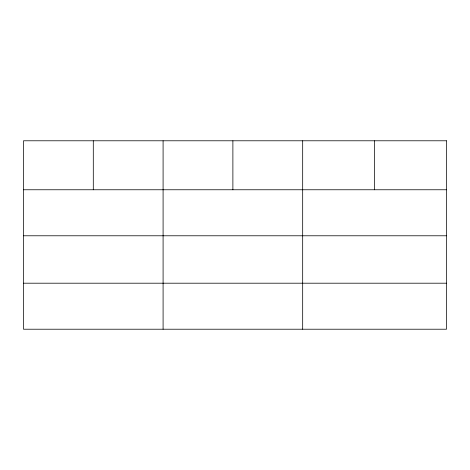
<?xml version="1.0" encoding="UTF-8"?>
<svg xmlns="http://www.w3.org/2000/svg" width="470" height="470" viewBox="0 0 470 470"><rect width="100%" height="100%" fill="white"/><g stroke="black" fill="none" stroke-linecap="round" stroke-linejoin="round"><path stroke-width="0.7" d="M23.5 189.763L446.5 189.763M23.5 235.781L446.5 235.781M23.5 283.199L446.5 283.199M374.59 140.783L374.59 189.763M302.68 140.783L302.68 329.217M232.885 140.783L232.885 189.763M163.09 140.783L163.09 329.217M93.295 140.783L93.295 189.763M446.5 140.783L23.5 140.783L23.5 329.217L446.5 329.217L446.5 140.783"/></g></svg>
